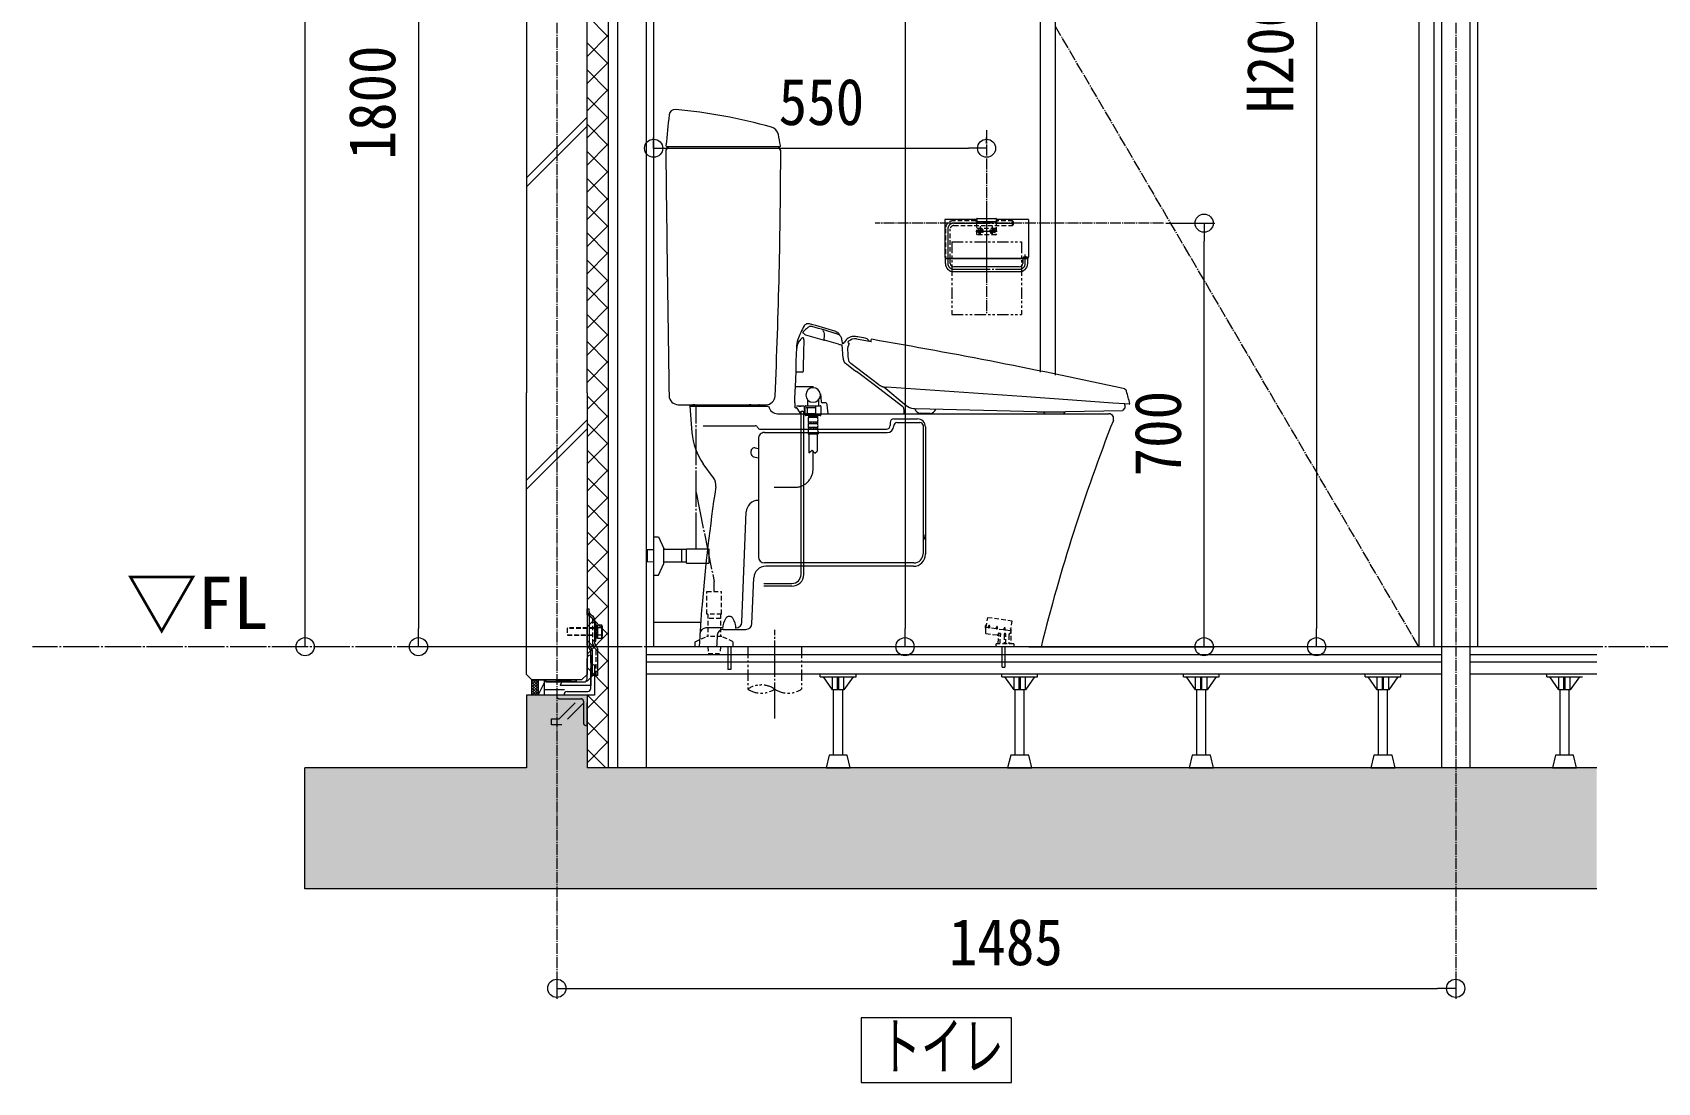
# Model space of a CAD drawing. Units: millimetres at full size, sheet at 1:30. Extents: x -17796 to 21385, y -23279 to 7734.
# Drawn here: x -7002 to -4317, y 703 to 2438 of the extents above; entities that cross this region are included whole.
import ezdxf
from ezdxf.enums import TextEntityAlignment as Align

# ---------------------------------------------------------------- set-up
doc = ezdxf.new("R2010")
doc.units = ezdxf.units.MM
doc.header["$LTSCALE"] = 30
for name, pattern in [('USER12', [1.25, 0.625, -0.125, 0.125, -0.125, 0.125, -0.125]), ('USER4', [0.78, 0.6, -0.06, 0.06, -0.06]), ('USER5', [0.375, 0.25, -0.125]), ('USER6', [2.5, 1.25, -1.25]), ('USER7', [0.2, 0.1, -0.1]), ('USER9', [2.3, 2, -0.1, 0.1, -0.1])]:
    doc.linetypes.add(name, pattern=pattern)
for name, color, linetype, lineweight in [('0-8_ﾄﾞｱR1', 6, 'Continuous', 18), ('0-B_0_6P', 54, 'USER4', 18), ('0-C_0_4P', 4, 'Continuous', 18), ('0-D_破線', 30, 'Continuous', 18), ('0-E_遮音材', 254, 'Continuous', 18), ('1-0_掃き出しﾏｰｸ', 253, 'USER7', 18), ('1-4_ﾌﾟﾛッﾄ', 41, 'Continuous', 18), ('1-F_衛生陶器・住設', 2, 'USER9', 18), ('2-A_', 6, 'Continuous', 18), ('3-B_仕上線（タイル・', 7, 'Continuous', 18), ('4-3_', 253, 'Continuous', 18), ('6-F_寸法', 2, 'Continuous', 18), ('7-4_ｶﾞｽ', 4, 'Continuous', 18), ('7-C_B2', 1, 'Continuous', 18)]:
    doc.layers.add(name, color=color, linetype=linetype, lineweight=lineweight)
doc.layers.add('7-B_外構\u3000参照', color=4, linetype='Continuous')
doc.styles.add('ＭＳ ゴシック', font='')
doc.styles.get('ＭＳ ゴシック').set_extended_font_data('MS Gothic')

msp = doc.modelspace()

# ---------------------------------------------------------------- linework, layer by layer
at = {"layer": '0-8_ﾄﾞｱR1'}
msp.add_lwpolyline([(-5384.4, 809.38), (-5632.99, 809.38), (-5632.99, 702.71), (-5384.4, 702.71)], close=True, dxfattribs=at)
at = {"layer": '0-B_0_6P'}
for p, q in [((-6135.54, 4560.22), (-6135.54, 857.13)), ((-4650.54, 4560.22), (-4650.54, 857.13)), ((-4711.54, 1422.96), (-5311.54, 2447.96)), ((-5425.54, 2276.43), (-5425.54, 1971.93)), ((-5133.29, 2122.96), (-5609.54, 2122.96))]:
    msp.add_line(p, q, dxfattribs=at)
at = {"layer": '0-C_0_4P'}
for p, q in [((-5975.54, 3722.96), (-5975.54, 1422.96)), ((-4686.54, 3722.96), (-4686.54, 1422.96)), ((-4614.54, 3722.96), (-4614.54, 1422.96)), ((-5897.87, 1462.96), (-5975.54, 1462.96)), ((-4674.04, 1422.96), (-5988.04, 1422.96)), ((-4417.39, 1422.96), (-4627.04, 1422.96))]:
    msp.add_line(p, q, dxfattribs=at)
at = {"layer": '0-D_破線'}
for p, q in [((-6035.04, 4182.96), (-6035.04, 1222.96)), ((-5988.04, 4182.96), (-5988.04, 1222.96)), ((-4674.04, 4182.96), (-4674.04, 1222.96)), ((-4627.04, 4182.96), (-4627.04, 1222.96))]:
    msp.add_line(p, q, dxfattribs=at)
at = {"layer": '0-E_遮音材'}
msp.add_line((-6551.59, 1022.96), (-6551.59, 1222.96), dxfattribs=at)
for points in [[(-6085.54, 1342.96), (-6185.54, 1222.96), (-6185.54, 1342.96)], [(-6085.54, 1222.96), (-6185.54, 1222.96), (-6085.54, 1342.96)], [(-6185.54, 1222.96), (-6551.59, 1022.96), (-6551.59, 1222.96)], [(-6085.54, 1222.96), (-6551.59, 1022.96), (-6185.54, 1222.96)], [(-4417.39, 1022.96), (-6551.59, 1022.96), (-6085.54, 1222.96)], [(-4417.39, 1022.96), (-6085.54, 1222.96), (-4417.39, 1222.96)]]:
    msp.add_solid(points, dxfattribs=at)
at = {"layer": '1-0_掃き出しﾏｰｸ', "color": 7, "linetype": 'Continuous'}
for p, q in [((-6185.54, 1342.96), (-6185.54, 1222.96)), ((-6085.54, 1342.96), (-6185.54, 1342.96)), ((-6085.54, 1342.96), (-6085.54, 1222.96)), ((-6185.54, 1222.96), (-6551.59, 1222.96)), ((-4417.39, 1222.96), (-6085.54, 1222.96)), ((-4417.39, 1022.96), (-6551.59, 1022.96))]:
    msp.add_line(p, q, dxfattribs=at)
at = {"layer": '1-4_ﾌﾟﾛッﾄ'}
for p, q in [((-6050.54, 4182.96), (-6050.54, 1222.96)), ((-6050.54, 2431.04), (-6085.54, 2466.04)), ((-6085.54, 2398.69), (-6050.54, 2433.69)), ((-6050.54, 2386.14), (-6085.54, 2421.14)), ((-6085.54, 2353.79), (-6050.54, 2388.79)), ((-6050.54, 2341.24), (-6085.54, 2376.24)), ((-6085.54, 2308.89), (-6050.54, 2343.89)), ((-6050.54, 2296.34), (-6085.54, 2331.34)), ((-6085.54, 2263.98), (-6050.54, 2298.98)), ((-6050.54, 2251.44), (-6085.54, 2286.44)), ((-6085.54, 2219.08), (-6050.54, 2254.08)), ((-6050.54, 2206.53), (-6085.54, 2241.53)), ((-6085.54, 2174.18), (-6050.54, 2209.18)), ((-6050.54, 2161.63), (-6085.54, 2196.63)), ((-6085.54, 2129.28), (-6050.54, 2164.28)), ((-6050.54, 2116.73), (-6085.54, 2151.73)), ((-6085.54, 2084.38), (-6050.54, 2119.38)), ((-6050.54, 2071.83), (-6085.54, 2106.83)), ((-6085.54, 2039.48), (-6050.54, 2074.48)), ((-6050.54, 2026.93), (-6085.54, 2061.93)), ((-6085.54, 1994.58), (-6050.54, 2029.58)), ((-6050.54, 1982.03), (-6085.54, 2017.03)), ((-6085.54, 1949.68), (-6050.54, 1984.68)), ((-6050.54, 1937.13), (-6085.54, 1972.13)), ((-6085.54, 1904.77), (-6050.54, 1939.77)), ((-6050.54, 1892.22), (-6085.54, 1927.22)), ((-6085.54, 1859.87), (-6050.54, 1894.87)), ((-6050.54, 1847.32), (-6085.54, 1882.32)), ((-6085.54, 1814.97), (-6050.54, 1849.97)), ((-6050.54, 1802.42), (-6085.54, 1837.42)), ((-6085.54, 1770.07), (-6050.54, 1805.07)), ((-6050.54, 1757.52), (-6085.54, 1792.52)), ((-6085.54, 1725.17), (-6050.54, 1760.17)), ((-6050.54, 1712.62), (-6085.54, 1747.62)), ((-6085.54, 1680.27), (-6050.54, 1715.27)), ((-6050.54, 1667.72), (-6085.54, 1702.72)), ((-6085.54, 1635.37), (-6050.54, 1670.37)), ((-6050.54, 1622.82), (-6085.54, 1657.82)), ((-6085.54, 1590.46), (-6050.54, 1625.46)), ((-6050.54, 1577.92), (-6085.54, 1612.92)), ((-6085.54, 1545.56), (-6050.54, 1580.56)), ((-6050.54, 1533.01), (-6085.54, 1568.01)), ((-6085.54, 1500.66), (-6050.54, 1535.66)), ((-6050.54, 1488.11), (-6085.54, 1523.11)), ((-6085.54, 1455.76), (-6050.54, 1490.76)), ((-6050.54, 1443.21), (-6085.54, 1478.21)), ((-6085.54, 1410.86), (-6050.54, 1445.86)), ((-6050.54, 1398.31), (-6085.54, 1433.31)), ((-6085.54, 1365.96), (-6050.54, 1400.96)), ((-6050.54, 1353.41), (-6085.54, 1388.41)), ((-6085.54, 1321.06), (-6050.54, 1356.06)), ((-6050.54, 1308.51), (-6085.54, 1343.51)), ((-6085.54, 1276.16), (-6050.54, 1311.16)), ((-6050.54, 1263.61), (-6085.54, 1298.61)), ((-6085.54, 1231.25), (-6050.54, 1266.25)), ((-6054.79, 1222.96), (-6085.54, 1253.71))]:
    msp.add_line(p, q, dxfattribs=at)
at = {"layer": '1-F_衛生陶器・住設'}
msp.add_line((-1647.32, 1422.96), (-7001.72, 1422.96), dxfattribs=at)
at = {"layer": '2-A_'}
for p, q in [((-5988.04, 1377.96), (-4674.04, 1377.96)), ((-5700.2, 1372.96), (-5641.2, 1372.96)), ((-5680.2, 1351.96), (-5680.2, 1372.96)), ((-5671.7, 1351.96), (-5671.7, 1372.96)), ((-5669.7, 1351.96), (-5669.7, 1372.96)), ((-5661.2, 1351.96), (-5661.2, 1372.96)), ((-5641.2, 1372.96), (-5641.2, 1377.96)), ((-5400.2, 1372.96), (-5341.2, 1372.96)), ((-5380.2, 1351.96), (-5380.2, 1372.96)), ((-5371.7, 1351.96), (-5371.7, 1372.96)), ((-5369.7, 1351.96), (-5369.7, 1372.96)), ((-5361.2, 1351.96), (-5361.2, 1372.96)), ((-5341.2, 1372.96), (-5341.2, 1377.96)), ((-5100.2, 1372.96), (-5041.2, 1372.96)), ((-5080.2, 1351.96), (-5080.2, 1372.96)), ((-5071.7, 1351.96), (-5071.7, 1372.96)), ((-5069.7, 1351.96), (-5069.7, 1372.96)), ((-5061.2, 1351.96), (-5061.2, 1372.96)), ((-5041.2, 1372.96), (-5041.2, 1377.96)), ((-4800.2, 1372.96), (-4741.2, 1372.96)), ((-4780.2, 1351.96), (-4780.2, 1372.96)), ((-4771.7, 1351.96), (-4771.7, 1372.96)), ((-4769.7, 1351.96), (-4769.7, 1372.96)), ((-4761.2, 1351.96), (-4761.2, 1372.96)), ((-4741.2, 1372.96), (-4741.2, 1377.96)), ((-4627.04, 1377.96), (-4417.39, 1377.96)), ((-4500.2, 1372.96), (-4441.2, 1372.96)), ((-4480.2, 1351.96), (-4480.2, 1372.96)), ((-4471.7, 1351.96), (-4471.7, 1372.96)), ((-4469.7, 1351.96), (-4469.7, 1372.96)), ((-4461.2, 1351.96), (-4461.2, 1372.96)), ((-5678.2, 1243.96), (-5678.2, 1351.96)), ((-5663.2, 1243.96), (-5663.2, 1351.96)), ((-5378.2, 1243.96), (-5378.2, 1351.96)), ((-5363.2, 1243.96), (-5363.2, 1351.96)), ((-5078.2, 1243.96), (-5078.2, 1351.96)), ((-5063.2, 1243.96), (-5063.2, 1351.96)), ((-4778.2, 1243.96), (-4778.2, 1351.96)), ((-4763.2, 1243.96), (-4763.2, 1351.96)), ((-4478.2, 1243.96), (-4478.2, 1351.96)), ((-4463.2, 1243.96), (-4463.2, 1351.96))]:
    msp.add_line(p, q, dxfattribs=at)
for points in [[(-5700.2, 1372.96), (-5700.2, 1377.96), (-5641.2, 1377.96)], [(-5400.2, 1372.96), (-5400.2, 1377.96), (-5341.2, 1377.96)], [(-5100.2, 1372.96), (-5100.2, 1377.96), (-5041.2, 1377.96)], [(-4800.2, 1372.96), (-4800.2, 1377.96), (-4741.2, 1377.96)], [(-4500.2, 1372.96), (-4500.2, 1377.96), (-4441.2, 1377.96)]]:
    msp.add_lwpolyline(points, dxfattribs=at)
for points in [[(-5695.2, 1372.96), (-5646.2, 1372.96), (-5661.2, 1351.96), (-5680.2, 1351.96)], [(-5395.2, 1372.96), (-5346.2, 1372.96), (-5361.2, 1351.96), (-5380.2, 1351.96)], [(-5095.2, 1372.96), (-5046.2, 1372.96), (-5061.2, 1351.96), (-5080.2, 1351.96)], [(-4795.2, 1372.96), (-4746.2, 1372.96), (-4761.2, 1351.96), (-4780.2, 1351.96)], [(-4495.2, 1372.96), (-4446.2, 1372.96), (-4461.2, 1351.96), (-4480.2, 1351.96)], [(-5690.7, 1222.96), (-5650.7, 1222.96), (-5655.7, 1243.96), (-5685.7, 1243.96)], [(-5390.7, 1222.96), (-5350.7, 1222.96), (-5355.7, 1243.96), (-5385.7, 1243.96)], [(-5090.7, 1222.96), (-5050.7, 1222.96), (-5055.7, 1243.96), (-5085.7, 1243.96)], [(-4790.7, 1222.96), (-4750.7, 1222.96), (-4755.7, 1243.96), (-4785.7, 1243.96)], [(-4490.7, 1222.96), (-4450.7, 1222.96), (-4455.7, 1243.96), (-4485.7, 1243.96)]]:
    msp.add_lwpolyline(points, close=True, dxfattribs=at)
at = {"layer": '3-B_仕上線（タイル・', "color": 6}
for p, q in [((-6551.31, 1452.96), (-6551.31, 4552.96)), ((-5560.27, 3692.96), (-5560.27, 1452.96)), ((-4880.35, 3392.96), (-4880.35, 1452.96)), ((-6364.1, 3192.96), (-6364.1, 1452.96)), ((-5975.54, 2246.39), (-5975.54, 2264.33)), ((-5425.54, 2254.39), (-5425.54, 2264.33)), ((-5945.54, 2246.83), (-5455.54, 2246.83)), ((-5129.22, 2122.96), (-5048.63, 2122.96)), ((-5066.13, 1452.96), (-5066.13, 2092.96)), ((-6531.31, 1422.96), (-6533.81, 1422.96)), ((-6045.54, 1422.96), (-6381.6, 1422.96)), ((-5453.3, 1422.96), (-5577.77, 1422.96)), ((-5355.54, 1422.96), (-5048.63, 1422.96)), ((-4731.54, 1422.96), (-4897.85, 1422.96)), ((-6135.54, 873.4), (-6135.54, 840.85)), ((-4650.54, 873.4), (-4650.54, 840.85)), ((-6105.54, 858.35), (-4680.54, 858.35))]:
    msp.add_line(p, q, dxfattribs=at)
at = {"layer": '3-B_仕上線（タイル・'}
for p, q in [((-5975.54, 2246.83), (-5945.54, 2246.83)), ((-5425.54, 2246.83), (-5455.54, 2246.83)), ((-5066.13, 2122.96), (-5066.13, 2092.96)), ((-6551.31, 1422.96), (-6551.31, 1452.96)), ((-6364.1, 1422.96), (-6364.1, 1452.96)), ((-5560.27, 1422.96), (-5560.27, 1452.96)), ((-5066.13, 1422.96), (-5066.13, 1452.96)), ((-4880.35, 1422.96), (-4880.35, 1452.96)), ((-6135.54, 858.35), (-6105.54, 858.35)), ((-4650.54, 858.35), (-4680.54, 858.35))]:
    msp.add_line(p, q, dxfattribs=at)
for centre in [(-5975.54, 2246.83), (-5425.54, 2246.83), (-5066.13, 2122.96), (-6551.31, 1422.96), (-6364.1, 1422.96), (-5560.27, 1422.96), (-5066.13, 1422.96), (-4880.35, 1422.96), (-6135.54, 858.35), (-4650.54, 858.35)]:
    msp.add_circle(centre, 15, dxfattribs=at)
at = {"layer": '4-3_'}
for p, q in [((-5951.54, 2248.96), (-5955.34, 2243.68)), ((-5767.93, 2248.96), (-5953.21, 2248.96)), ((-5765.73, 2243.72), (-5769.53, 2248.96)), ((-5494.54, 2128.89), (-5494.41, 2128.96)), ((-5494.54, 2128.89), (-5494.54, 2067.78)), ((-5443.24, 2128.96), (-5494.41, 2128.96)), ((-5443.24, 2128.96), (-5443.24, 2128.69)), ((-5441.84, 2128.71), (-5443.24, 2128.71)), ((-5443.24, 2128.69), (-5443.24, 2126.11)), ((-5442.24, 2125.75), (-5408.84, 2125.75)), ((-5441.84, 2128.71), (-5441.84, 2125.75)), ((-5441.54, 2126.96), (-5441.84, 2126.96)), ((-5441.54, 2125.75), (-5441.54, 2130.46)), ((-5441.04, 2130.96), (-5410.04, 2130.96)), ((-5409.54, 2130.46), (-5409.54, 2125.75)), ((-5409.24, 2126.96), (-5409.54, 2126.96)), ((-5407.84, 2128.71), (-5409.24, 2128.71)), ((-5409.24, 2125.75), (-5409.24, 2128.71)), ((-5356.66, 2128.96), (-5407.84, 2128.96)), ((-5407.84, 2128.69), (-5407.84, 2128.96)), ((-5407.84, 2126.11), (-5407.84, 2128.69)), ((-5356.54, 2128.89), (-5356.66, 2128.96)), ((-5356.54, 2128.89), (-5356.54, 2067.78)), ((-5494.54, 2067.78), (-5494.54, 2067.05)), ((-5356.54, 2067.78), (-5356.54, 2067.05)), ((-5356.54, 2067.78), (-5356.54, 2067.05)), ((-5493.54, 2056.2), (-5493.54, 2065.13)), ((-5492.66, 2064.69), (-5358.41, 2064.69)), ((-5491.54, 2065.24), (-5359.54, 2065.24)), ((-5485.54, 2056.2), (-5485.54, 2064.69)), ((-5371.54, 2050.93), (-5479.54, 2050.93)), ((-5479.54, 2042.93), (-5371.54, 2042.93)), ((-5365.54, 2065.48), (-5365.54, 2056.2)), ((-5364.28, 2066.86), (-5365.2, 2066.08)), ((-5357.88, 2066.08), (-5358.79, 2066.86)), ((-5357.54, 2056.2), (-5357.54, 2065.48)), ((-5724.63, 1938.6), (-5694.02, 1929.87)), ((-5674.73, 1943.73), (-5672.73, 1943.03)), ((-5739.8, 1916.77), (-5740.38, 1894.7)), ((-5739.77, 1918.17), (-5739.8, 1916.77)), ((-5736.46, 1925.52), (-5733.79, 1929.31)), ((-5734.9, 1927.75), (-5735.15, 1927.37)), ((-5727.73, 1917), (-5728.51, 1877.94)), ((-5727.62, 1922.37), (-5727.73, 1917)), ((-5727.55, 1925.53), (-5727.62, 1922.37)), ((-5727.57, 1929.93), (-5727.55, 1925.53)), ((-5694.02, 1929.87), (-5693.57, 1929.74)), ((-5693.62, 1930.94), (-5693.64, 1929.9)), ((-5693.62, 1930.94), (-5693.58, 1932.34)), ((-5670.19, 1923.06), (-5693.5, 1929.7)), ((-5664.47, 1929.85), (-5664.02, 1924.26)), ((-5663.27, 1924.26), (-5664.17, 1924.26)), ((-5664.03, 1922.07), (-5663.9, 1921.85)), ((-5662.45, 1899.85), (-5663.85, 1921.74)), ((-5653.51, 1927.86), (-5653.51, 1927.86)), ((-5652.5, 1923.96), (-5652.59, 1924.05)), ((-5652.47, 1923.93), (-5652.5, 1923.96)), ((-5740.38, 1894.7), (-5740.82, 1877.95)), ((-5660.22, 1892.78), (-5657.05, 1890.37)), ((-5657.05, 1890.37), (-5645.43, 1881.4)), ((-5603.43, 1856.05), (-5649.69, 1890.89)), ((-5645.43, 1881.4), (-5644.84, 1880.94)), ((-5644.71, 1880.85), (-5640.69, 1877.93)), ((-5740.82, 1877.95), (-5741.49, 1852.36)), ((-5729.51, 1876.96), (-5740.85, 1876.96)), ((-5611.15, 1855.96), (-5640.69, 1877.93)), ((-5563.77, 1819.33), (-5611.15, 1855.96)), ((-5595.48, 1852.39), (-5558.28, 1821.68)), ((-5742.17, 1826.26), (-5742.12, 1828.27)), ((-5742.12, 1828.27), (-5741.58, 1848.89)), ((-5741.49, 1852.36), (-5741.58, 1848.89)), ((-5729.93, 1852.36), (-5741.49, 1852.36)), ((-5721.25, 1831.14), (-5721.25, 1821.22)), ((-5703.05, 1831.14), (-5703.05, 1821.22)), ((-5699.81, 1841.08), (-5698.69, 1828.3)), ((-5692.43, 1826.26), (-5696.49, 1826.26)), ((-5367.3, 1836.28), (-5590.71, 1851.9)), ((-5283.65, 1830.43), (-5367.3, 1836.28)), ((-5216.73, 1825.75), (-5283.65, 1830.43)), ((-5196.9, 1824.36), (-5216.73, 1825.75)), ((-5934.78, 1822.96), (-5789.89, 1822.96)), ((-5915.54, 1820.46), (-5785.54, 1820.46)), ((-5915.54, 1820.46), (-5912.33, 1776.84)), ((-5915.54, 1820.46), (-5785.54, 1820.46)), ((-5909.05, 1822.94), (-5908.8, 1822.94)), ((-5909.05, 1822.94), (-5908.8, 1822.94)), ((-5908.81, 1822.96), (-5909.04, 1822.96)), ((-5908.81, 1822.96), (-5909.04, 1822.96)), ((-5908.81, 1822.96), (-5908.8, 1822.94)), ((-5906.27, 1821.79), (-5902.72, 1820.46)), ((-5814.4, 1822.96), (-5816.7, 1822.96)), ((-5814.4, 1822.96), (-5816.7, 1822.96)), ((-5814.4, 1822.96), (-5801.73, 1822.96)), ((-5799.56, 1821.71), (-5799.57, 1821.71)), ((-5799.56, 1821.71), (-5799.57, 1821.71)), ((-5770.69, 1807.96), (-5223.54, 1807.96)), ((-5742.37, 1818.76), (-5742.35, 1819.4)), ((-5742.37, 1818.76), (-5742.17, 1818.76)), ((-5741.37, 1817.96), (-5740.38, 1817.96)), ((-5726.79, 1820.46), (-5739.31, 1820.46)), ((-5733.25, 1809.28), (-5738.65, 1817.3)), ((-5735.7, 1820.46), (-5731.65, 1820.46)), ((-5732.07, 1812.46), (-5726.51, 1812.46)), ((-5732.07, 1542.44), (-5732.07, 1812.46)), ((-5727.67, 1542.42), (-5727.67, 1812.46)), ((-5727.67, 1807.96), (-5725.87, 1807.96)), ((-5726.79, 1820.46), (-5726.37, 1808.44)), ((-5725.05, 1807.96), (-5725.87, 1807.96)), ((-5725.05, 1805.99), (-5725.05, 1820.25)), ((-5700.12, 1805.02), (-5724.08, 1805.02)), ((-5724.07, 1821.22), (-5700.22, 1821.22)), ((-5723.45, 1818.37), (-5707.78, 1818.37)), ((-5707.78, 1807.87), (-5723.45, 1807.87)), ((-5721.56, 1807.87), (-5721.56, 1818.37)), ((-5719.47, 1804.08), (-5719.47, 1801.96)), ((-5704.87, 1804.08), (-5719.47, 1804.08)), ((-5704.82, 1801.58), (-5719.47, 1801.58)), ((-5718.67, 1805.02), (-5718.67, 1804.08)), ((-5715.82, 1803.13), (-5715.82, 1802.08)), ((-5711.65, 1803.13), (-5711.65, 1802.08)), ((-5707.78, 1805.02), (-5707.78, 1821.22)), ((-5707.48, 1803.13), (-5707.48, 1802.08)), ((-5705.67, 1805.02), (-5705.67, 1804.08)), ((-5704.87, 1804.08), (-5704.87, 1801.96)), ((-5699.25, 1820.25), (-5699.25, 1805.99)), ((-5699.25, 1807.96), (-5561.65, 1807.96)), ((-5687.36, 1807.96), (-5688.66, 1822.82)), ((-5578.73, 1799.46), (-5539.75, 1799.46)), ((-5561.68, 1811.02), (-5561.85, 1814.27)), ((-5561.65, 1807.96), (-5561.65, 1810.12)), ((-5541.72, 1816.3), (-5541.85, 1816.31)), ((-5342.55, 1811.4), (-5541.38, 1816.28)), ((-5518.94, 1808.5), (-5534.96, 1808.89)), ((-5200.7, 1812.92), (-5295, 1811.1)), ((-5199.87, 1813.97), (-5200.7, 1812.92)), ((-5199.87, 1813.97), (-5196.67, 1817.99)), ((-5190.11, 1823.89), (-5196.9, 1824.36)), ((-5189.25, 1824.63), (-5189.24, 1824.83)), ((-5189.24, 1824.83), (-5189.04, 1824.82)), ((-5893.67, 1787.96), (-5873.78, 1787.96)), ((-5885.85, 1787.96), (-5807.96, 1787.96)), ((-5799.07, 1782.54), (-5590.73, 1782.54)), ((-5792.53, 1776.93), (-5589.82, 1776.93)), ((-5720.47, 1778.83), (-5720.47, 1775.08)), ((-5720.47, 1775.08), (-5703.87, 1775.08)), ((-5704.82, 1794.08), (-5719.47, 1794.08)), ((-5719.47, 1793.7), (-5719.47, 1792.01)), ((-5704.81, 1791.58), (-5719.47, 1791.58)), ((-5704.81, 1785.08), (-5719.47, 1785.08)), ((-5719.47, 1784.64), (-5719.47, 1782.96)), ((-5704.82, 1782.58), (-5719.47, 1782.58)), ((-5718.97, 1775.08), (-5718.97, 1743.4)), ((-5715.82, 1793.58), (-5715.82, 1792.08)), ((-5715.82, 1784.58), (-5715.82, 1783.08)), ((-5711.65, 1793.58), (-5711.65, 1792.08)), ((-5711.65, 1784.58), (-5711.65, 1783.08)), ((-5707.48, 1793.58), (-5707.48, 1792.08)), ((-5707.48, 1784.58), (-5707.48, 1783.08)), ((-5705.37, 1775.08), (-5705.37, 1746.29)), ((-5704.87, 1793.7), (-5704.87, 1792.01)), ((-5704.87, 1784.64), (-5704.87, 1782.96)), ((-5703.87, 1778.83), (-5703.87, 1775.08)), ((-5584.73, 1793.46), (-5584.73, 1788.54)), ((-5578.82, 1788.46), (-5578.82, 1787.54)), ((-5573.82, 1793.46), (-5535.54, 1793.46)), ((-5530.54, 1789.42), (-5530.54, 1576.42)), ((-5526.45, 1786.16), (-5526.45, 1575.82)), ((-5526.45, 1786.16), (-5526.45, 1782.54)), ((-5526.45, 1782.54), (-5526.45, 1575.82)), ((-5814.81, 1745.64), (-5814.81, 1742.58)), ((-5814.81, 1745.64), (-5814.81, 1742.58)), ((-5807.66, 1751.53), (-5802.53, 1750.53)), ((-5802.53, 1766.93), (-5802.53, 1571.42)), ((-5876.52, 1702.01), (-5893.51, 1725.4)), ((-5810.76, 1736.85), (-5802.53, 1735.25)), ((-5802.53, 1664.86), (-5802.57, 1664.86)), ((-5829.67, 1463.62), (-5822.56, 1645.64)), ((-5975.54, 1604.46), (-5967.52, 1604.46)), ((-5967.52, 1604.46), (-5958.52, 1585.46)), ((-5958.52, 1560.46), (-5958.52, 1585.46)), ((-5921.5, 1584.96), (-5884.5, 1584.96)), ((-5921.5, 1560.96), (-5921.5, 1584.96)), ((-5884.5, 1584.96), (-5884.5, 1560.96)), ((-5975.54, 1583.2), (-5986.5, 1582.86)), ((-5986.5, 1582.86), (-5986.5, 1563.07)), ((-5975.54, 1562.73), (-5986.5, 1563.07)), ((-5967.52, 1541.46), (-5958.52, 1560.46)), ((-5921.5, 1583.46), (-5958.52, 1583.46)), ((-5921.5, 1562.46), (-5958.52, 1562.46)), ((-5929, 1562.46), (-5929, 1583.46)), ((-5921.5, 1560.96), (-5884.5, 1560.96)), ((-5545.54, 1561.42), (-5792.53, 1561.42)), ((-5975.54, 1541.46), (-5967.52, 1541.46)), ((-5813.13, 1461.06), (-5810.18, 1536.6)), ((-5546.45, 1555.82), (-5790.2, 1555.82)), ((-5793.74, 1527.46), (-5747.07, 1527.46)), ((-5747.17, 1522.96), (-5793.74, 1522.96)), ((-5861.52, 1454.01), (-5889.18, 1454.01)), ((-5860.43, 1451.62), (-5823.12, 1451.62)), ((-5852.9, 1422.96), (-5852.9, 1385.16)), ((-5848.17, 1422.96), (-5848.17, 1385.16)), ((-5399.79, 1388.96), (-5399.79, 1422.96)), ((-5395.29, 1422.96), (-5395.29, 1388.96)), ((-5848.17, 1385.16), (-5852.9, 1385.16)), ((-5399.79, 1388.96), (-5395.29, 1388.96))]:
    msp.add_line(p, q, dxfattribs=at)
at = {"layer": '4-3_', "linetype": 'USER5'}
for p, q in [((-5443.24, 2126.96), (-5479.54, 2126.96)), ((-5441.54, 2116.46), (-5441.54, 2125.75)), ((-5409.54, 2125.75), (-5409.54, 2116.46)), ((-5382.54, 2126.96), (-5407.84, 2126.96)), ((-5381.54, 2125.96), (-5382.54, 2126.96)), ((-5382.54, 2118.96), (-5382.54, 2126.96)), ((-5381.54, 2125.96), (-5381.54, 2119.96)), ((-5493.54, 2113.69), (-5493.54, 2065.13)), ((-5485.54, 2064.69), (-5485.54, 2113.69)), ((-5441.54, 2104.46), (-5441.54, 2116.46)), ((-5441.04, 2114.96), (-5410.04, 2114.96)), ((-5410.04, 2103.96), (-5441.04, 2103.96)), ((-5409.54, 2116.46), (-5409.54, 2104.46)), ((-5863.54, 1477), (-5863.54, 1514)), ((-5863.54, 1477), (-5887.54, 1477)), ((-5886.04, 1477), (-5886.04, 1439.98)), ((-5865.04, 1477), (-5865.04, 1439.98)), ((-5865.04, 1469.5), (-5886.04, 1469.5)), ((-5427.54, 1453.71), (-5427.54, 1457.71)), ((-5427.54, 1453.71), (-5427.54, 1445.95)), ((-5425.46, 1458.57), (-5426.4, 1458.7)), ((-5422.69, 1454.18), (-5426.4, 1454.7)), ((-5422.12, 1454.68), (-5422.12, 1456.95)), ((-5420.41, 1453.87), (-5420.41, 1456.95)), ((-5409.96, 1452.39), (-5419.07, 1453.67)), ((-5409.39, 1452.89), (-5409.39, 1455.16)), ((-5407.69, 1452.09), (-5407.69, 1455.16)), ((-5397.24, 1450.6), (-5406.34, 1451.88)), ((-5396.67, 1451.1), (-5396.67, 1453.37)), ((-5394.96, 1450.3), (-5394.96, 1453.37)), ((-5386.4, 1449.08), (-5393.61, 1450.1)), ((-5385.54, 1452.09), (-5385.54, 1427.96)), ((-5907.04, 1430.98), (-5888.04, 1439.98)), ((-5907.04, 1422.96), (-5907.04, 1430.98)), ((-5885.77, 1422.96), (-5885.43, 1412)), ((-5865.3, 1422.96), (-5865.64, 1412)), ((-5844.04, 1422.96), (-5844.04, 1430.98)), ((-5426.68, 1444.96), (-5407.84, 1442.31)), ((-5409.55, 1422.96), (-5409.55, 1427.96)), ((-5380.51, 1427.96), (-5409.55, 1427.96)), ((-5407.84, 1442.31), (-5407.32, 1442.18)), ((-5405.52, 1442.91), (-5405.43, 1441.96)), ((-5405.46, 1445.23), (-5403.25, 1445.23)), ((-5405.44, 1441.82), (-5405.43, 1441.96)), ((-5396.54, 1441.7), (-5396.54, 1427.96)), ((-5395.54, 1445.23), (-5394.54, 1445.23)), ((-5393.54, 1427.96), (-5393.54, 1441.7)), ((-5388.54, 1441.7), (-5388.54, 1427.96)), ((-5387.54, 1445.23), (-5386.54, 1445.23)), ((-5380.51, 1427.96), (-5380.51, 1422.96)), ((-5885.43, 1412), (-5865.64, 1412))]:
    msp.add_line(p, q, dxfattribs=at)
at = {"layer": '4-3_', "linetype": 'USER9'}
for p, q in [((-5479.54, 2122.96), (-5381.54, 2122.96)), ((-5425.54, 2141.96), (-5425.54, 2035.87)), ((-5489.54, 2113.69), (-5489.54, 2056.2)), ((-5443.04, 2109.96), (-5408.04, 2109.96)), ((-5435.54, 2102.96), (-5435.54, 2117.96)), ((-5415.54, 2102.96), (-5415.54, 2117.96)), ((-5361.54, 2056.2), (-5361.54, 2071.4)), ((-5479.54, 2046.93), (-5371.54, 2046.93)), ((-5905.53, 1584.96), (-5905.53, 1822.96)), ((-5712.23, 1716.46), (-5712.23, 1746.18)), ((-5905.53, 1677.63), (-5875.54, 1530.55)), ((-5776.72, 1686.46), (-5742.23, 1686.46)), ((-5875.54, 1514), (-5875.54, 1530.55)), ((-5775.54, 1304.06), (-5775.54, 1450.71))]:
    msp.add_line(p, q, dxfattribs=at)
at = {"layer": '4-3_', "linetype": 'USER12'}
for p, q in [((-5483.04, 2091.93), (-5368.04, 2091.93)), ((-5483.04, 2091.93), (-5483.04, 1971.93)), ((-5368.04, 2091.93), (-5368.04, 1971.93)), ((-5483.04, 1971.93), (-5368.04, 1971.93)), ((-5820.04, 1422.96), (-5820.04, 1352.96)), ((-5731.04, 1422.96), (-5731.04, 1352.96))]:
    msp.add_line(p, q, dxfattribs=at)
at = {"layer": '4-3_', "linetype": 'USER5'}
for points in [[(-5479.54, 2118.96), (-5382.54, 2118.96), (-5381.54, 2119.96)], [(-5887.54, 1477), (-5887.54, 1514), (-5863.54, 1514)], [(-5426.01, 1454.65), (-5423.64, 1471.48), (-5384.03, 1465.92), (-5386.4, 1449.08)], [(-5844.04, 1430.98), (-5863.04, 1439.98), (-5888.04, 1439.98)], [(-5402.73, 1444.67), (-5402.51, 1443.81), (-5402.43, 1442.94), (-5402.42, 1442.07)]]:
    msp.add_lwpolyline(points, dxfattribs=at)
at = {"layer": '4-3_'}
for points in [[(-5742.17, 1826.26), (-5742.2, 1825.15), (-5742.35, 1819.4)], [(-5711.43, 1852.34), (-5711.79, 1852.36), (-5713.65, 1852.36), (-5729.93, 1852.36)], [(-5915.54, 1820.46), (-5910.83, 1822.6), (-5910.7, 1822.6), (-5910.71, 1822.59)], [(-5909.17, 1822.96), (-5909.04, 1822.96), (-5909.05, 1822.94)], [(-5740.38, 1817.96), (-5739.89, 1817.96), (-5739.8, 1817.96)], [(-5719.03, 1743.35), (-5713.93, 1748.07), (-5709.21, 1742.82), (-5705.37, 1746.29)]]:
    msp.add_lwpolyline(points, dxfattribs=at)
for centre, radius, start, end in [((-5940.1, 2300.96), 10, 84.64833, 174.09318), ((-6023.19, 1414.54), 900.31, 74.38626, 84.64549), ((1753.89, 1496.49), 7745.93, 174.03102, 174.40888), ((-5785.17, 2266.21), 16, 11.70982, 74.38226), ((-6535.26, 2110.53), 782.07, 10.37097, 11.72507), ((-5954.53, 2243.1), 1, 144.24926, 180.73321), ((72371.89, 3109.18), 78332.21, 180.63352, 180.93022), ((-5953.21, 2250.96), 2, 174.09302, 269.99955), ((-15766.68, 2270.92), 10001.18, 357.51509, 359.84075), ((-5767.93, 2250.96), 2, 270, 10.38618), ((-5766.54, 2243.13), 1, 359.97933, 36.07904), ((-5442.48, 2126.64), 0.925, 215.33241, 285.36281), ((-5441.04, 2130.46), 0.5, 90, 180), ((-5410.04, 2130.46), 0.5, 0, 90), ((-5408.66, 2126.83), 1.1, 260.67495, 318.62983), ((-5491.71, 2068.08), 2.85, 186.04175, 273.43752), ((-5361.54, 2062.11), 5.48, 59.95356, 120.04644), ((-5359.3, 2068.01), 2.77, 265.13352, 355.38721), ((-5491.97, 2067.17), 2.57, 182.64772, 254.39771), ((-5479.9, 2056.57), 13.64, 181.53587, 271.523), ((-5479.86, 2056.61), 5.69, 184.10158, 273.29072), ((-5371.18, 2056.58), 13.65, 268.50935, 358.43178), ((-5371.2, 2056.6), 5.68, 266.60395, 356.00375), ((-5364.55, 2065.34), 0.992, 116.75358, 172.09549), ((-5361.46, 2058.32), 8.66, 70.90189, 114.11231), ((-5358.8, 2065.23), 1.28, 11.01645, 82.34824), ((-5359.16, 2067.21), 2.63, 286.51043, 356.44414), ((-5551.38, 1860.36), 198.71, 152.12954, 159.32122), ((-5721.9, 1921.81), 14.06, 122.84916, 147.75022), ((-5729.06, 1932.68), 1.05, 13.35535, 116.12652), ((-5728.72, 1942.76), 0.255, 131.5324, 184.57629), ((-5781.56, 1897.87), 69.13, 37.31082, 40.47724), ((-5711.09, 1928.63), 22.84, 133.82654, 141.17142), ((-5738.33, 1929.79), 10.76, 0.78631, 16.92495), ((-5724.66, 1952.08), 2.65, 127.18319, 153.68231), ((-5652.4, 1866.8), 108.09, 129.98996, 133.57209), ((-5723.34, 1942.97), 4.55, 224.68301, 253.49968), ((-5715.3, 1941.51), 16.76, 122.03041, 130.8494), ((-5720.21, 1949.46), 7.42, 75.103, 122.42434), ((-5714.02, 1941.08), 11.6, 109.30202, 132.61944), ((-5959.1, 1062.72), 925.77, 72.11101, 74.92387), ((-5715.83, 1944.24), 8.04, 77.00516, 104.59243), ((-5951.1, 1073.48), 910.02, 72.1432, 74.89905), ((-5696.27, 1943.53), 1.55, 49.81023, 73.67234), ((-5697.01, 1941.88), 3.33, 2.82384, 58.38027), ((-5730.44, 1938.46), 36.94, 359.0449, 5.57081), ((-5983.37, 1938.86), 289.86, 358.71036, 359.79942), ((-5674.65, 1937.8), 5.58, 36.66703, 69.79271), ((-5675.87, 1925.89), 14.29, 61.03622, 74.47562), ((-5739.93, 1892.52), 85.01, 28.78441, 34.87186), ((-5671.3, 1934.44), 4.6, 34.38516, 59.36707), ((-5673.52, 1929.39), 9.06, 2.92837, 26.6298), ((-5645.18, 1919.34), 16.47, 90.40545, 155.82407), ((-5647.19, 1891.7), 44.14, 78.48852, 87.53902), ((-5946.83, 130.1), 1831.02, 79.90984, 80.30182), ((-5707.08, 1917.97), 32.71, 157.42096, 180.88194), ((-5723.85, 1917.43), 14.98, 147.3307, 183.59737), ((-5693.45, 1929.89), 0.194, 178.72811, 255.09111), ((-5658.89, 1957.56), 36.31, 251.87857, 261.68323), ((-5664.09, 1922.31), 0.679, 265.30408, 285.15454), ((-5663.97, 1921.76), 0.118, 299.06055, 347.27213), ((-5664.15, 1921.68), 0.302, 10.92299, 35.12807), ((-5663.27, 1927.76), 3.5, 269.99803, 331.31029), ((-5637, 1914.22), 18.27, 147.40983, 184.75593), ((-5370.49, 1926.92), 285.06, 182.85764, 185.58884), ((-5653.59, 1926.35), 1, 140.34345, 227.44623), ((-5653.59, 1926.35), 1, 140.31879, 227.4242), ((-5648.46, 1922.07), 7.68, 131.09581, 140.22805), ((-5648.52, 1922.12), 7.6, 131.00845, 140.2411), ((-5707.59, 1866.66), 79.49, 46.21363, 47.86787), ((-5642.99, 1915.54), 16.2, 80.99522, 130.4942), ((-4743.18, 7234.03), 5377.87, 260.39554, 260.65901), ((-5627.66, 1924.02), 8.94, 38.7296, 79.58334), ((-5640.3, 1910.36), 27.47, 41.27161, 44.45924), ((-5641.91, 1908.95), 29.61, 40.00621, 41.2651), ((-5650.31, 1928.91), 34.28, 357.58817, 2.68743), ((-5615.58, 1930.52), 0.481, 78.83011, 179.78033), ((-5615.64, 1929.7), 2.27, 259.51699, 273.97402), ((-7186.32, -7193.36), 9258.58, 77.60958, 80.23182), ((-5649.95, 1899.51), 12.51, 178.46747, 210.51731), ((-5653.68, 1901.38), 10.8, 229.11285, 232.75933), ((-5643.03, 1899.89), 11.19, 183.76897, 233.53115), ((-5729.51, 1877.96), 1, 270, 358.85115), ((-5582.29, 1884.69), 35.6, 233.56387, 236.69808), ((-5590.87, 1871.63), 19.98, 236.72081, 242.20428), ((-5592.96, 1867.73), 15.55, 242.29167, 249.43343), ((-5593.03, 1867.63), 15.43, 249.54333, 255.89979), ((-5589.44, 1886.62), 34.75, 257.79379, 267.9096), ((-5935, 1837.96), 15, 180.72281, 270.00001), ((-5789.89, 1837.96), 15, 270, 357.51498), ((-5712.15, 1838.96), 12, 0, 180), ((-5712.15, 1838.96), 12, 180, 0), ((-5696.5, 1828.49), 2.2, 184.9982, 199.59956), ((-5696.49, 1828.46), 2.2, 185.00001, 270), ((-5692.43, 1822.46), 3.8, 15.57713, 90.00911), ((-5200.67, 1842.96), 6.68, 18.72547, 81.53887), ((-5506.89, 1752.52), 325.97, 12.81387, 16.50069), ((-5909.17, 1818.96), 4, 90, 114.44395), ((-5909.17, 1818.96), 4, 90, 114.44395), ((-5909.08, 1818.99), 3.95, 89.62627, 114.34102), ((-5909.08, 1818.99), 3.95, 89.62627, 114.34102), ((-5909.04, 1818.96), 4, 90.00008, 114.45808), ((-5909.04, 1818.96), 4, 90.00008, 114.45808), ((-5908.81, 1819.47), 3.49, 40.06765, 90.05258), ((-5908.77, 1819.53), 3.41, 40.16876, 90.38971), ((-5822.56, 1825.89), 5.43, 271.32371, 311.60762), ((-5816.63, 1819.99), 2.97, 91.50522, 141.65527), ((-5801.73, 1820.46), 2.5, 30, 90), ((-5801.73, 1820.46), 2.5, 30, 90), ((-5797.4, 1822.96), 2.5, 210, 270), ((-5797.4, 1822.96), 2.5, 210, 270), ((-5770.75, 1822.96), 15, 189.59418, 270.22752), ((-5741.37, 1818.76), 0.8, 180.00001, 270), ((-5739.89, 1816.46), 1.5, 33.95682, 90), ((-5730.76, 1810.96), 3, 213.95683, 239.13471), ((-5730.76, 1810.96), 3, 239.13468, 244.06441), ((-5725.87, 1808.46), 0.5, 182, 270), ((-5724.07, 1820.24), 0.984, 89.06658, 180.93342), ((-5724.07, 1806.01), 0.984, 179.06658, 270.93342), ((-5712.94, 1797.83), 7.53, 152.78248, 207.21773), ((-5720.97, 1801.96), 1.5, 332.78222, 0.00002), ((-5703.37, 1801.96), 1.5, 180.00001, 207.2167), ((-5711.4, 1797.83), 7.53, 332.7825, 27.21754), ((-5700.24, 1820.24), 0.984, 359.06658, 90.93342), ((-5700.24, 1806.01), 0.984, 269.06658, 0.93342), ((-5692.44, 1822.49), 3.8, 4.99878, 15.08266), ((-5578.73, 1793.46), 6, 90, 180), ((-5567.21, 1815.41), 5.22, 21.84563, 48.76888), ((-5572, 1814.16), 10.14, 0.63082, 18.32652), ((-5581.84, 1809.92), 20.19, 0.58627, 3.1315), ((-5543.62, 1840.07), 23.52, 231.05205, 263.00735), ((-5538.19, 1882.6), 66.39, 262.82705, 267.24624), ((-5534.73, 1818.39), 9.5, 191.68779, 268.59563), ((-5539.75, 1786.16), 13.3, 0, 90), ((-5534.73, 1818.39), 9.5, 268.59563, 268.60981), ((-5518.7, 1818), 9.5, 268.63787, 344.75116), ((-5518.7, 1818), 9.5, 268.60981, 268.63787), ((-5311.45, 2964.59), 1153.61, 268.45557, 270.81725), ((-5325.28, 1814.01), 7, 204.06184, 239.80303), ((-5302.61, 1813.46), 7, 308.21361, 340.14203), ((-5223.54, 1799.96), 8, 338.53869, 90), ((-5333.49, 1814.15), 136.87, 1.60857, 4.28104), ((-5190.05, 1824.69), 0.8, 265.99636, 356.00367), ((-5812.6, 1784.17), 100, 184.20536, 215.99456), ((-5807.96, 1782.96), 5, 27.22228, 90), ((-5799.07, 1787.54), 5, 207.22228, 270), ((-5792.53, 1766.93), 10, 90, 180.0491), ((-5714.69, 1788.33), 5.78, 149.61704, 210.38266), ((-5712.94, 1778.83), 7.53, 152.78248, 179.99999), ((-5720.97, 1792.01), 1.5, 329.616, 0), ((-5720.97, 1784.64), 1.5, 0, 30.38281), ((-5720.97, 1793.7), 1.5, 0, 27.21773), ((-5720.97, 1782.96), 1.5, 332.78228, 0.00001), ((-5703.37, 1793.7), 1.5, 152.78227, 180.00001), ((-5703.37, 1792.01), 1.5, 180.00001, 210.38281), ((-5703.37, 1784.64), 1.5, 149.61599, 180.00001), ((-5703.37, 1782.96), 1.5, 180.00001, 207.21774), ((-5711.4, 1778.83), 7.53, 0, 27.21773), ((-5709.65, 1788.33), 5.78, 329.61733, 30.38323), ((-5590.73, 1788.54), 6, 270, 0), ((-5589.82, 1787.93), 11, 270, 0), ((-5573.82, 1788.46), 5, 90, 180), ((-5535.54, 1788.46), 5, 0, 90), ((-2424.1, 699.42), 3000, 158.53869, 166.0437), ((-5808.81, 1745.64), 6, 79, 180), ((-5808.81, 1745.64), 6, 153.14812, 180), ((-5808.81, 1742.58), 6, 180, 259), ((-5808.81, 1742.58), 6, 180, 259), ((-5892.7, 1690.26), 20, 351.49683, 35.99456), ((-2905.9, 1243.71), 3000, 171.49683, 175.23616), ((-5802.57, 1644.86), 20, 90, 177.76301), ((-5541.45, 1608.89), 15, 316.68531, 0), ((-5792.53, 1571.42), 10, 180, 270), ((-5546.45, 1575.82), 20, 270, 0), ((-5545.54, 1576.42), 15, 270, 0), ((-5790.2, 1535.82), 20, 90, 177.76301), ((-5747.17, 1542.46), 19.5, 270, 0), ((-5747.07, 1542.46), 15, 270, 0), ((-2905.9, 1243.71), 3000, 175.23616, 176.57451), ((-2905.9, 1243.71), 3000, 175.23616, 176.57451), ((-5889.18, 1444.01), 10, 90, 176.1589), ((-5860.43, 1441.62), 10, 90, 176.45514), ((-5831.54, 1453), 30, 145.69874, 180.0735), ((-5850.54, 1465.96), 7, 90, 145.69874), ((-5850.54, 1465.96), 7, 34.30126, 90), ((-5869.54, 1453), 30, 359.9265, 34.30126), ((-5839.66, 1464.01), 10, 270, 357.76301), ((-5823.12, 1461.62), 10, 270, 357.76301), ((-3886.22, 1319.32), 1988, 176.45514, 177.01155)]:
    msp.add_arc(centre, radius, start, end, dxfattribs=at)
at = {"layer": '4-3_', "linetype": 'USER5'}
for centre, radius, start, end in [((-5479.89, 2113.32), 13.65, 88.50935, 178.43176), ((-5479.87, 2113.29), 5.68, 86.60392, 176.00375), ((-5441.04, 2115.46), 0.5, 180, 270), ((-5441.04, 2104.46), 0.5, 180, 270), ((-5435.54, 2109.96), 4.5, 0, 180), ((-5435.54, 2109.96), 4.5, 180, 0), ((-5435.54, 2109.96), 2.25, 0, 180), ((-5435.54, 2109.96), 2.25, 180, 0), ((-5415.54, 2109.96), 4.5, 0, 180), ((-5415.54, 2109.96), 4.5, 180, 0), ((-5415.54, 2109.96), 2.25, 0, 180), ((-5415.54, 2109.96), 2.25, 180, 0), ((-5410.04, 2115.46), 0.5, 270, 0), ((-5410.04, 2104.46), 0.5, 270, 0), ((-5426.54, 1457.71), 1, 82, 180), ((-5426.54, 1453.71), 1, 82, 180), ((-5426.67, 1457.89), 0.858, 348.13556, 71.53412), ((-5422.62, 1454.68), 0.5, 262, 0), ((-5421.12, 1456.95), 1, 82, 180), ((-5421.25, 1457.13), 0.858, 348.13602, 71.53366), ((-5419.69, 1454.2), 0.795, 204.03551, 237.96467), ((-5409.89, 1452.89), 0.5, 262, 0), ((-5408.39, 1455.16), 1, 82, 180), ((-5408.53, 1455.34), 0.858, 348.13572, 71.53412), ((-5406.96, 1452.41), 0.795, 204.03554, 237.96464), ((-5397.17, 1451.1), 0.5, 262, 0), ((-5395.67, 1453.37), 1, 82, 180), ((-5395.8, 1453.55), 0.858, 348.13572, 71.53412), ((-5394.23, 1450.62), 0.795, 204.03577, 237.96441), ((-5386.54, 1452.09), 1, 0, 48.17263), ((-5426.54, 1445.95), 1, 180, 262), ((-5408.14, 1439.43), 2.88, 24.10763, 73.29564), ((-5857.58, 1470.15), 453.03, 354.79753, 356.41522), ((-5403.9, 1443.17), 2.58, 127.19753, 142.80247), ((-5411.36, 1442.46), 5.87, 4.44978, 22.81468), ((-5855.88, 1470.16), 454.33, 354.67011, 356.45488), ((-5403.46, 1444.51), 0.744, 12.31002, 74.07343), ((-5391.8, 1442.26), 4.77, 141.5483, 186.86077), ((-5398.27, 1442.26), 4.77, 353.13927, 38.45169), ((-5383.8, 1442.26), 4.77, 141.54828, 186.86075), ((-5386.38, 1444.29), 0.956, 27.89499, 99.32947), ((-5386.54, 1448.09), 1, 0, 82)]:
    msp.add_arc(centre, radius, start, end, dxfattribs=at)
at = {"layer": '4-3_', "linetype": 'USER9'}
for centre, radius, start, end in [((-5479.89, 2113.31), 9.66, 87.91798, 177.75439), ((-5479.89, 2056.58), 9.66, 182.24561, 272.08202), ((-5371.19, 2056.58), 9.66, 267.91798, 357.75439), ((-5742.23, 1716.46), 30, 270.00006, 0)]:
    msp.add_arc(centre, radius, start, end, dxfattribs=at)
at = {"layer": '4-3_', "linetype": 'USER12'}
for centre, start, end in [((-5797.79, 1319.72), 56.20316, 123.79684), ((-5797.79, 1386.2), 236.20312, 303.79688), ((-5753.29, 1386.2), 236.20312, 303.79688)]:
    msp.add_arc(centre, 40, start, end, dxfattribs=at)
at = {"layer": '6-F_寸法'}
for p, q in [((-6185.54, 2198.16), (-6085.54, 2298.16)), ((-6185.54, 2183.16), (-6085.54, 2283.16)), ((-6185.54, 1698.16), (-6085.54, 1798.16)), ((-6185.54, 1683.16), (-6085.54, 1783.16)), ((-6085.54, 1475.84), (-6085.54, 1485.44)), ((-6085.54, 1485.44), (-6082.34, 1485.44)), ((-6082.34, 1475.84), (-6082.34, 1485.44)), ((-6082.34, 1480.84), (-6082.34, 1426.33)), ((-6079.44, 1476.01), (-6076.53, 1474.25)), ((-6073.54, 1468.94), (-6073.54, 1428.76)), ((-6068.24, 1458.69), (-6068.24, 1437.19)), ((-6061.24, 1458.69), (-6068.24, 1458.69)), ((-6068.24, 1441.94), (-6068.24, 1453.94)), ((-6061.24, 1453.94), (-6068.24, 1453.94)), ((-6061.24, 1437.19), (-6061.24, 1458.69)), ((-6060.24, 1440.25), (-6060.24, 1456.39)), ((-6085.54, 1425.44), (-6079.54, 1415.44)), ((-6082.34, 1426.33), (-6076.34, 1416.33)), ((-6073.54, 1428.76), (-6067.54, 1418.76)), ((-6061.24, 1441.94), (-6068.24, 1441.94)), ((-6068.24, 1437.19), (-6061.24, 1437.19)), ((-6085.54, 1369.76), (-6085.54, 1403.76)), ((-6079.54, 1395.99), (-6079.54, 1415.44)), ((-6076.34, 1375.44), (-6076.34, 1416.33)), ((-6067.54, 1375.44), (-6067.54, 1418.76)), ((-6079.54, 1353.96), (-6079.54, 1387.96)), ((-6067.54, 1375.44), (-6079.54, 1375.44)), ((-6176.54, 1365.19), (-6173.76, 1367.96)), ((-6176.54, 1360.7), (-6169.27, 1367.96)), ((-6176.54, 1356.21), (-6166.54, 1366.21)), ((-6166.54, 1354.15), (-6176.54, 1364.15)), ((-6176.54, 1351.72), (-6166.54, 1361.72)), ((-6166.54, 1349.66), (-6176.54, 1359.66)), ((-6176.54, 1347.23), (-6166.54, 1357.23)), ((-6166.54, 1345.17), (-6176.54, 1355.17)), ((-6168.82, 1342.96), (-6176.54, 1350.68)), ((-6173.31, 1342.96), (-6176.54, 1346.19)), ((-6176.31, 1342.96), (-6166.54, 1352.74)), ((-6166.54, 1358.64), (-6175.86, 1367.96)), ((-6171.82, 1342.96), (-6166.54, 1348.25)), ((-6166.54, 1363.13), (-6171.37, 1367.96)), ((-6167.33, 1342.96), (-6166.54, 1343.76)), ((-6166.54, 1367.62), (-6166.88, 1367.96)), ((-6166.54, 1342.96), (-6156.54, 1362.96)), ((-6155.21, 1352.08), (-6122.72, 1352.08)), ((-6103.52, 1364.76), (-6153.52, 1367.96)), ((-6124.54, 1364.76), (-6090.54, 1364.76)), ((-6118.54, 1348.96), (-6084.54, 1348.96))]:
    msp.add_line(p, q, dxfattribs=at)
at = {"layer": '6-F_寸法', "linetype": 'USER5'}
for p, q in [((-6118.24, 1453.24), (-6117.54, 1453.94)), ((-6073.54, 1453.24), (-6118.24, 1453.24)), ((-6118.24, 1453.24), (-6118.24, 1442.64)), ((-6073.54, 1453.94), (-6117.54, 1453.94)), ((-6081.09, 1473.27), (-6078.18, 1471.51)), ((-6076.74, 1468.94), (-6076.74, 1427.88)), ((-6073.54, 1462.94), (-6076.74, 1462.94)), ((-6118.24, 1442.64), (-6117.54, 1441.94)), ((-6118.24, 1442.64), (-6073.54, 1442.64)), ((-6117.54, 1441.94), (-6073.54, 1441.94)), ((-6073.54, 1432.94), (-6076.74, 1432.94)), ((-6076.74, 1427.88), (-6070.74, 1417.88)), ((-6070.74, 1375.44), (-6070.74, 1417.88))]:
    msp.add_line(p, q, dxfattribs=at)
at = {"layer": '6-F_寸法', "linetype": 'USER6'}
for p, q in [((-6135.54, 1342.96), (-6135.54, 1340.96)), ((-6131.54, 1336.96), (-6095.54, 1336.96)), ((-6091.54, 1332.96), (-6091.54, 1296.96))]:
    msp.add_line(p, q, dxfattribs=at)
at = {"layer": '6-F_寸法'}
for points in [[(-6085.54, 1842.36), (-6085.54, 4158.96), (-6094.54, 4167.96), (-6175.54, 4167.96), (-6185.54, 4157.96), (-6185.54, 1842.36)], [(-6085.54, 1842.36), (-6085.54, 1376.96), (-6094.54, 1367.96), (-6176.54, 1367.96), (-6185.54, 1376.96), (-6185.54, 1842.36)], [(-6085.54, 1480.84), (-6085.54, 1425.44), (-6085.54, 1453.24)], [(-6068.24, 1449.33), (-6070.21, 1449.33), (-6071.24, 1458.69)], [(-6068.24, 1449.33), (-6069.26, 1458.69), (-6071.24, 1458.69)], [(-6068.24, 1437.19), (-6070.21, 1437.19), (-6071.24, 1446.55)], [(-6068.24, 1437.19), (-6069.26, 1446.55), (-6071.24, 1446.55)], [(-6080.54, 1408.76), (-6079.54, 1408.76), (-6079.54, 1358.76), (-6129.54, 1358.76), (-6129.54, 1359.76)], [(-6074.54, 1392.96), (-6073.54, 1392.96), (-6073.54, 1342.96), (-6123.54, 1342.96), (-6123.54, 1343.96)]]:
    msp.add_lwpolyline(points, dxfattribs=at)
for points in [[(-6071.24, 1431.94), (-6071.24, 1463.94), (-6073.54, 1463.94), (-6073.54, 1431.94)], [(-6176.54, 1367.96), (-6166.54, 1367.96), (-6166.54, 1342.96), (-6176.54, 1342.96)], [(-6166.54, 1367.96), (-6156.54, 1367.96), (-6156.54, 1342.96), (-6166.54, 1342.96)], [(-6153.52, 1364.76), (-6103.52, 1364.76), (-6103.52, 1367.96), (-6153.52, 1367.96)], [(-6103.52, 1364.76), (-6153.52, 1364.76), (-6153.52, 1367.96), (-6103.52, 1367.96)]]:
    msp.add_lwpolyline(points, close=True, dxfattribs=at)
at = {"layer": '6-F_寸法', "linetype": 'USER6'}
for points in [[(-6087.54, 1292.96), (-6085.54, 1292.96), (-6085.54, 1342.96), (-6135.54, 1342.96)], [(-6091.54, 1329.89), (-6127.46, 1293.97), (-6144.45, 1293.97), (-6144.45, 1303.97), (-6131.6, 1303.97), (-6098.61, 1336.96)]]:
    msp.add_lwpolyline(points, dxfattribs=at)
at = {"layer": '6-F_寸法', "linetype": 'USER5'}
for centre, radius, start, end in [((-6076.34, 1481.14), 9.2, 180, 238.85492), ((-6079.74, 1468.94), 3, 0, 58.85492)]:
    msp.add_arc(centre, radius, start, end, dxfattribs=at)
at = {"layer": '6-F_寸法'}
for centre, radius, start, end in [((-6076.34, 1481.14), 6, 180, 238.85492), ((-6079.74, 1468.94), 6.2, 0, 58.85492), ((-6078.74, 1447.94), 18.5, 341.07497, 18.92503), ((-6063.55, 1456.32), 3.32, 314.29756, 45.70392), ((-6063.32, 1439.57), 3.16, 311.2975, 48.701), ((-6080.54, 1403.76), 5, 90, 180), ((-6079.54, 1401.56), 3.2, 270, 90), ((-6079.54, 1395.16), 3.2, 270, 90), ((-6090.54, 1369.76), 5, 270, 0), ((-6074.54, 1387.96), 5, 90, 180), ((-6079.54, 1388.76), 3.2, 270, 90), ((-6079.54, 1382.36), 3.2, 270, 90), ((-6124.54, 1359.76), 5, 90, 180), ((-6118.54, 1343.96), 5, 90, 180), ((-6084.54, 1353.96), 5, 270, 0)]:
    msp.add_arc(centre, radius, start, end, dxfattribs=at)
at = {"layer": '6-F_寸法', "linetype": 'USER6'}
for centre, start, end in [((-6131.54, 1340.96), 180, 270), ((-6095.54, 1332.96), 0, 90), ((-6087.54, 1296.96), 180, 270)]:
    msp.add_arc(centre, 4, start, end, dxfattribs=at)
at = {"layer": '7-4_ｶﾞｽ'}
for points in [[(-5336.54, 1876.81), (-5336.54, 3447.96), (-4686.54, 3447.96)], [(-5311.54, 1871.65), (-5311.54, 3422.96), (-4711.54, 3422.96), (-4711.54, 1422.96)]]:
    msp.add_lwpolyline(points, dxfattribs=at)
at = {"layer": '7-C_B2'}
for p, q in [((-5988.04, 1409.96), (-4674.04, 1409.96)), ((-5988.04, 1397.96), (-4674.04, 1397.96)), ((-4627.04, 1409.96), (-4417.39, 1409.96)), ((-4627.04, 1397.96), (-4417.39, 1397.96))]:
    msp.add_line(p, q, dxfattribs=at)

# ---------------------------------------------------------------- texts
at = {"layer": '0-8_ﾄﾞｱR1', "style": 'ＭＳ ゴシック', "width": 0.65}
msp.add_text('トイレ', height=76.97, dxfattribs=at).set_placement((-5602.03, 701.24), align=Align.BOTTOM_LEFT)
at = {"layer": '3-B_仕上線（タイル・', "color": 9, "style": 'ＭＳ ゴシック', "width": 0.9}
for s, p in [('H2000', (-4895.55, 2305.25)), ('1800', (-6379.3, 2228.1)), ('700', (-5081.32, 1704.39))]:
    msp.add_text(s, height=76.98, rotation=90, dxfattribs=at).set_placement(p, align=Align.BOTTOM_LEFT)
for s, p in [('550', (-5769.11, 2262.03)), ('1485', (-5487.89, 873.54))]:
    msp.add_text(s, height=76.98, dxfattribs=at).set_placement(p, align=Align.BOTTOM_LEFT)
at = {"layer": '7-B_外構\u3000参照', "style": 'ＭＳ ゴシック'}
msp.add_text('▽FL', height=86.59, dxfattribs=at).set_placement((-6847.33, 1426.15), align=Align.BOTTOM_LEFT)

doc.saveas('drawing.dxf')
